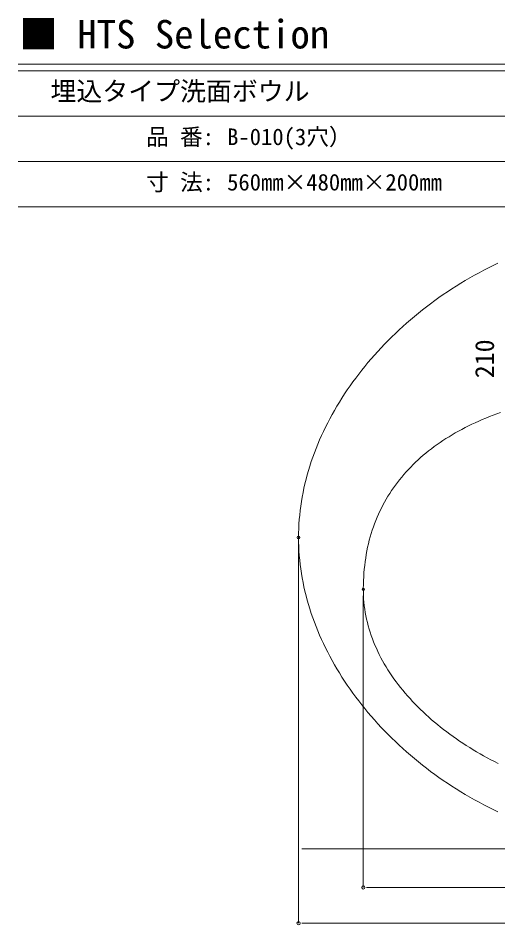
# Model space of a CAD drawing. Units: millimetres, scale not verified. Extents: x -1002 to 1010, y -687 to 676.
# Drawn here: x -1002 to -632, y -24 to 676 of the extents above; entities that cross this region are included whole.
import ezdxf
from ezdxf.enums import TextEntityAlignment as Align

# ---------------------------------------------------------------- set-up
doc = ezdxf.new("R2010")
doc.units = ezdxf.units.MM
doc.header["$LTSCALE"] = 5
doc.header["$PDMODE"] = 32
doc.header["$PDSIZE"] = 2
doc.layers.add('0-0', color=7, linetype='Continuous', lineweight=15)
doc.layers.add('F-0', color=7, linetype='Continuous', lineweight=15)
doc.styles.add('ＭＳ ゴシック', font='')
doc.styles.get('ＭＳ ゴシック').set_extended_font_data('MS Gothic')

# ---------------------------------------------------------------- blocks, each defined once
blk = doc.blocks.new('_DOT')
at = {"layer": '0-0'}
blk.add_line((-0.5, 0), (-1, 0), dxfattribs=at)
blk.add_circle((0, 0), 0.25, dxfattribs=at)
blk.add_circle((0, 0), 0.25, dxfattribs=at)

msp = doc.modelspace()

# ---------------------------------------------------------------- linework, layer by layer
at = {"layer": 'F-0'}
for p, q in [((1002.034, 640.036), (-1002.086, 640.036)), ((1002.034, 635.036), (-1002.086, 635.036)), ((-502.086, 600.036), (-1002.086, 600.036)), ((-502.086, 565.036), (-1002.086, 565.036)), ((1002.034, 530.036), (-1002.086, 530.036)), ((-785.632, 270.017), (-785.632, -22.478)), ((-735.632, 230.023), (-735.632, 5.118)), ((-783.132, 35.017), (-228.132, 35.017)), ((-730.632, 5.118), (-280.632, 5.118)), ((-780.632, -22.478), (-230.632, -22.478))]:
    msp.add_line(p, q, dxfattribs=at)
at = {"layer": 'F-0', "lineweight": 18}
for points in [[(-736.858, 404.028), (-734.474, 406.998), (-732.041, 409.938), (-729.56, 412.848), (-727.031, 415.738), (-724.455, 418.598), (-721.832, 421.428), (-719.163, 424.228), (-716.448, 426.998), (-713.688, 429.748), (-710.884, 432.458), (-708.035, 435.138), (-705.144, 437.778), (-702.209, 440.398), (-699.232, 442.978), (-696.214, 445.518), (-693.154, 448.028), (-690.054, 450.508), (-686.914, 452.948), (-683.735, 455.348), (-680.516, 457.718), (-677.259, 460.038), (-673.965, 462.328), (-670.633, 464.578), (-667.264, 466.788), (-663.86, 468.958), (-660.42, 471.088), (-656.945, 473.168), (-653.436, 475.218), (-649.892, 477.218), (-646.316, 479.168), (-642.707, 481.078), (-639.065, 482.948), (-635.392, 484.768), (-631.688, 486.538)], [(-785.632, 275.018), (-785.596, 278.488), (-785.49, 281.968), (-785.313, 285.438), (-785.067, 288.908), (-784.751, 292.368), (-784.366, 295.838), (-783.914, 299.298), (-783.394, 302.748), (-782.807, 306.198), (-782.154, 309.638), (-781.435, 313.078), (-780.651, 316.508), (-779.802, 319.928), (-778.889, 323.338), (-777.912, 326.748), (-776.872, 330.138), (-775.77, 333.528), (-774.606, 336.898), (-773.381, 340.258), (-772.094, 343.608), (-770.748, 346.948), (-769.342, 350.268), (-767.877, 353.568), (-766.353, 356.868), (-764.772, 360.148), (-763.133, 363.408), (-761.437, 366.648), (-759.685, 369.878), (-757.877, 373.088), (-756.014, 376.278), (-754.096, 379.448), (-752.125, 382.598), (-750.1, 385.728), (-748.022, 388.828), (-745.891, 391.918), (-743.709, 394.978), (-741.476, 398.018), (-739.192, 401.038), (-736.858, 404.028)], [(-669.461, 352.788), (-667.061, 354.238), (-664.626, 355.658), (-662.154, 357.048), (-659.647, 358.408), (-657.104, 359.738), (-654.525, 361.038), (-651.912, 362.318), (-649.265, 363.558), (-646.583, 364.778), (-643.868, 365.958), (-641.119, 367.118), (-638.337, 368.248), (-635.522, 369.348), (-632.675, 370.408), (-629.795, 371.458)], [(-730.995, 272.838), (-730.28, 275.468), (-729.515, 278.068), (-728.702, 280.638), (-727.839, 283.168), (-726.928, 285.678), (-725.969, 288.158), (-724.961, 290.598), (-723.907, 293.018), (-722.805, 295.398), (-721.656, 297.748), (-720.461, 300.068), (-719.219, 302.358), (-717.932, 304.628), (-716.599, 306.858), (-715.221, 309.048), (-713.798, 311.218), (-712.33, 313.358), (-710.819, 315.468), (-709.263, 317.548), (-707.664, 319.598), (-706.022, 321.608), (-704.337, 323.598), (-702.61, 325.558), (-700.84, 327.478), (-699.028, 329.378), (-697.175, 331.238), (-695.281, 333.078), (-693.346, 334.888), (-691.37, 336.658), (-689.355, 338.408), (-687.299, 340.128), (-685.204, 341.808), (-683.07, 343.468), (-680.897, 345.098), (-678.685, 346.688), (-676.435, 348.258), (-674.148, 349.798), (-671.823, 351.308), (-669.461, 352.788)], [(-764.772, 189.879), (-766.353, 193.158), (-767.877, 196.448), (-769.342, 199.758), (-770.748, 203.078), (-772.094, 206.418), (-773.381, 209.768), (-774.606, 213.128), (-775.77, 216.498), (-776.872, 219.888), (-777.912, 223.278), (-778.889, 226.678), (-779.802, 230.098), (-780.651, 233.518), (-781.435, 236.948), (-782.154, 240.388), (-782.807, 243.828), (-783.394, 247.278), (-783.914, 250.738), (-784.366, 254.198), (-784.751, 257.658), (-785.067, 261.128), (-785.313, 264.598), (-785.49, 268.068), (-785.596, 271.538), (-785.632, 275.018)], [(-715.111, 170.63), (-716.599, 172.934), (-718.037, 175.255), (-719.423, 177.595), (-720.759, 179.952), (-722.042, 182.326), (-723.273, 184.718), (-724.449, 187.126), (-725.572, 189.551), (-726.639, 191.988), (-727.65, 194.448), (-728.605, 196.918), (-729.502, 199.408), (-730.341, 201.908), (-731.122, 204.428), (-731.843, 206.958), (-732.503, 209.508), (-733.103, 212.068), (-733.64, 214.638), (-734.116, 217.228), (-734.528, 219.828), (-734.876, 222.448), (-735.159, 225.068), (-735.377, 227.708), (-735.528, 230.358), (-735.613, 233.018), (-735.63, 235.788), (-735.59, 238.828), (-735.495, 241.828), (-735.347, 244.808), (-735.146, 247.748), (-734.892, 250.668), (-734.585, 253.548), (-734.226, 256.398), (-733.815, 259.208), (-733.353, 261.998), (-732.84, 264.758), (-732.275, 267.478), (-731.66, 270.168), (-730.995, 272.838)], [(-663.86, 81.067), (-667.264, 83.236), (-670.633, 85.445), (-673.965, 87.694), (-677.259, 89.982), (-680.516, 92.31), (-683.735, 94.675), (-686.914, 97.077), (-690.054, 99.517), (-693.154, 101.992), (-696.214, 104.503), (-699.232, 107.049), (-702.209, 109.629), (-705.144, 112.243), (-708.035, 114.89), (-710.884, 117.569), (-713.688, 120.279), (-716.448, 123.021), (-719.163, 125.793), (-721.832, 128.594), (-724.455, 131.425), (-727.031, 134.284), (-729.56, 137.171), (-732.041, 140.085), (-734.474, 143.026), (-736.858, 145.992), (-739.192, 148.984), (-741.476, 152), (-743.709, 155.041), (-745.891, 158.104), (-748.022, 161.19), (-750.1, 164.298), (-752.125, 167.428), (-754.096, 170.578), (-756.014, 173.749), (-757.877, 176.939), (-759.685, 180.147), (-761.437, 183.374), (-763.133, 186.618), (-764.772, 189.879)], [(-631.666, 100.736), (-634.485, 102.17), (-637.281, 103.632), (-640.054, 105.123), (-642.802, 106.642), (-645.526, 108.188), (-648.224, 109.762), (-650.895, 111.363), (-653.54, 112.991), (-656.156, 114.646), (-658.744, 116.326), (-661.303, 118.033), (-663.831, 119.766), (-666.329, 121.524), (-668.795, 123.308), (-671.229, 125.116), (-673.63, 126.949), (-675.997, 128.806), (-678.329, 130.687), (-680.627, 132.592), (-682.888, 134.521), (-685.112, 136.473), (-687.3, 138.447), (-689.449, 140.445), (-691.559, 142.465), (-693.629, 144.506), (-695.659, 146.57), (-697.648, 148.655), (-699.595, 150.762), (-701.499, 152.889), (-703.36, 155.037), (-705.177, 157.206), (-706.949, 159.395), (-708.675, 161.603), (-710.356, 163.831), (-711.989, 166.079), (-713.574, 168.345), (-715.111, 170.63)], [(-631.688, 63.485), (-635.392, 65.259), (-639.065, 67.08), (-642.707, 68.946), (-646.316, 70.857), (-649.892, 72.813), (-653.436, 74.812), (-656.945, 76.855), (-660.42, 78.94), (-663.86, 81.067)]]:
    msp.add_lwpolyline(points, dxfattribs=at)
at = {"layer": 'F-0'}
for p in [(-785.632, 275.017), (-735.632, 235.023)]:
    msp.add_point(p, dxfattribs=at)

# ---------------------------------------------------------------- block references
at = {"layer": 'F-0', "xscale": 5, "yscale": 5, "rotation": 180}
for p in [(-735.632, 5.118), (-785.632, -22.478)]:
    msp.add_blockref('_DOT', p, dxfattribs=at)

# ---------------------------------------------------------------- texts
at = {"layer": 'F-0', "style": 'ＭＳ ゴシック'}
for s, height, p in [('■ HTS Selection', 21.99, (-1001.367, 645.583)), ('埋込タイプ洗面ボウル', 14.66, (-977.086, 607.536)), ('品 番:', 12.83, (-903.336, 573.786)), ('B-010(3穴）', 12.83, (-840.774, 573.786)), ('寸 法:', 12.83, (-903.336, 538.786)), ('560mm×480mm×200mm', 12.83, (-840.774, 538.786))]:
    msp.add_text(s, height=height, dxfattribs=at).set_placement(p, align=Align.BOTTOM_LEFT)
msp.add_text('210', height=14.66, rotation=90, dxfattribs=at).set_placement((-630.309, 397.866), align=Align.BOTTOM_LEFT)

doc.saveas('drawing.dxf')
